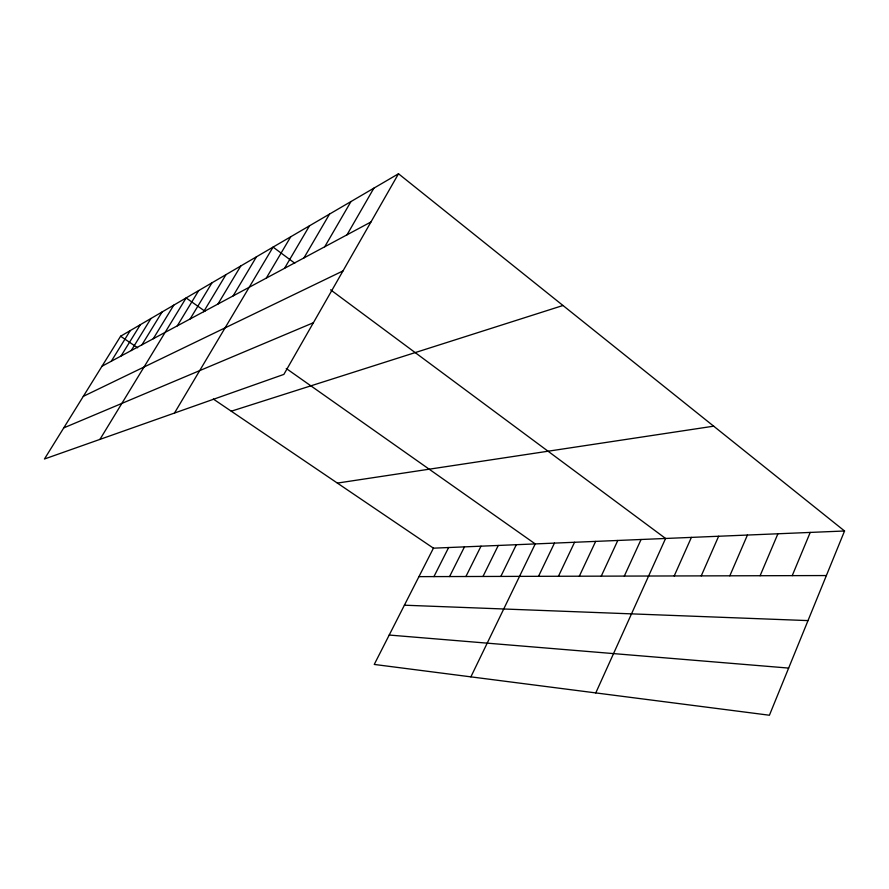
<?xml version="1.0" encoding="UTF-8"?>
<svg xmlns="http://www.w3.org/2000/svg" width="889" height="889" viewBox="0 0 889 889"><rect width="100%" height="100%" fill="white"/><g stroke="black" fill="none" stroke-linecap="round" stroke-linejoin="round"><path stroke-width="1.33" d="M844.55 530.989L769.418 715.234L374.247 664.439L433.432 548.169L844.55 530.989L398.505 173.766L120.604 336.231L44.45 459.002L283.869 374.402L398.505 173.766M792.232 575.639L810.223 532.422M760.106 575.728L777.908 533.767M729.825 575.805L747.427 535.045M701.243 575.883L718.634 536.245M674.206 575.961L691.398 537.389M595.774 692.92L665.583 538.467L330.619 289.825M624.311 576.094L641.08 539.49M601.253 576.15L617.799 540.456M579.317 576.216L595.652 541.39M558.436 576.272L574.561 542.268M538.523 576.328L554.447 543.112M470.881 676.862L535.234 543.912L286.247 368.491M500.829 576.428L516.331 544.701M482.983 576.472L498.273 545.457M465.914 576.516L481.005 546.179M449.578 576.561L464.469 546.868M433.932 576.605L448.634 547.524M347.01 234.818L373.88 188.157M324.729 246.775L350.955 201.57M303.949 257.921L329.541 214.082M284.513 268.345L309.505 225.795M266.3 278.113L290.725 236.785M174.488 413.052L273.067 247.098L294.748 263.188M233.118 295.904L256.454 256.81M217.961 304.038L240.786 265.978M203.648 311.717L225.973 274.634M190.113 318.973L211.971 282.824M177.289 325.852L198.703 290.581M99.935 439.399L186.112 297.937L204.97 311.228M153.252 338.742L173.788 305.138M141.962 344.799L162.087 311.983M121.026 356.022L140.362 324.685M131.239 350.555L150.963 318.484M111.292 361.245L130.25 330.597M102.002 366.235L370.957 221.972M83.31 396.35L342.998 270.912M63.752 427.887L313.406 322.718M231.273 411.207L562.993 305.494M337.376 483.083L713.678 426.175M418.941 576.639L826.381 575.55M404.406 605.198L808.012 620.6M389.204 635.046L788.643 668.084M120.604 336.231L137.662 347.788M213.327 399.05L433.432 548.169"/></g></svg>
